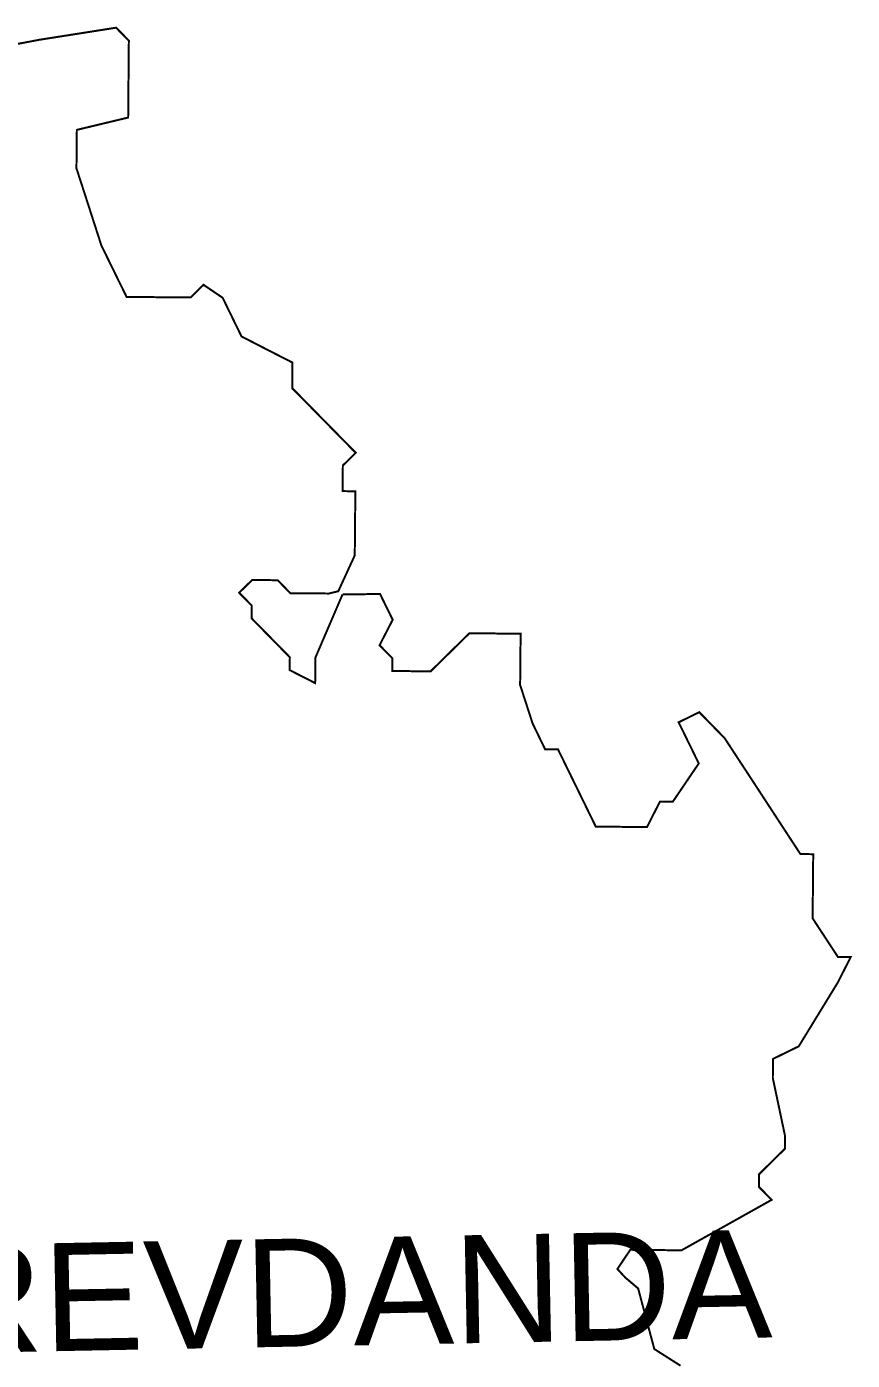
# Model space of a CAD drawing. Header units: metres. Extents: x 279576 to 282211, y 2049960 to 2054480.
# Drawn here: x 280727 to 281559, y 2053056 to 2054399 of the extents above; entities that cross this region are included whole.
import ezdxf

# ---------------------------------------------------------------- set-up
doc = ezdxf.new("R2010")
doc.units = ezdxf.units.M
doc.header["$MEASUREMENT"] = 0
doc.layers.add('VILLAGE BOUNDRY', color=10, linetype='Continuous')
doc.layers.add('VILLAGE NAME', color=250, linetype='Continuous')
doc.styles.get("Standard").update_dxf_attribs({"font": 'simplex.shx'})

msp = doc.modelspace()

# ---------------------------------------------------------------- linework, layer by layer
at = {"layer": 'VILLAGE BOUNDRY', "color": 6, "const_width": 2}
for points in [[(281045.6, 2053827.5), (281018.3, 2053764), (281018, 2053738.2), (280992.3, 2053751.3), (280992.5, 2053764.2), (280954.1, 2053803.3), (280954.2, 2053816.2), (280941.4, 2053829.2), (280954.5, 2053842), (280980.3, 2053841.8), (280993, 2053828.7), (281031.8, 2053828.4), (281041.3, 2053830.7), (281057.9, 2053866.8), (281058.5, 2053931.4), (281045.6, 2053931.5), (281045.9, 2053957.3), (281058.9, 2053970.1), (280994.9, 2054035.2), (280995.1, 2054061), (280969.4, 2054074.1), (280943.8, 2054087.3), (280924.8, 2054126.2), (280905.5, 2054139.3), (280892.5, 2054126.5), (280828, 2054127.1), (280802.6, 2054178.9), (280790.1, 2054217.7), (280777.5, 2054256.6), (280777.9, 2054295.3), (280829.6, 2054307.7), (280830.3, 2054385.1), (280817.5, 2054398.2), (280740, 2054386), (280675.3, 2054373.7)], [(281386.1, 2053050.8), (281359.7, 2053067.6), (281343.4, 2053128.6), (281330.3, 2053139.7), (281322.5, 2053148.2), (281335.5, 2053167.5), (281387.1, 2053167), (281477.9, 2053217.8), (281465.2, 2053230.8), (281465.3, 2053243.7), (281491.3, 2053269.3), (281491.4, 2053282.2), (281479.1, 2053340.4), (281479.2, 2053359.7), (281505.2, 2053372.4), (281544.5, 2053436.6), (281557.6, 2053462.3), (281544.7, 2053462.4), (281519.2, 2053501.3), (281519.8, 2053565.9), (281506.9, 2053566), (281456, 2053643.9), (281430.5, 2053682.8), (281405, 2053708.9), (281384.2, 2053698.7), (281404.5, 2053657.3), (281378.3, 2053618.7), (281365.4, 2053618.9), (281352.3, 2053593.2), (281300.7, 2053593.7), (281262.7, 2053671.4), (281249.7, 2053671.5), (281237.1, 2053697.5), (281224.5, 2053736.3), (281225, 2053787.9), (281173.4, 2053788.4), (281134.3, 2053750), (281095.6, 2053750.4), (281095.7, 2053763.3), (281082.9, 2053776.3), (281096.1, 2053802), (281083.4, 2053827.9), (281045.6, 2053827.5)]]:
    msp.add_lwpolyline(points, dxfattribs=at)

# ---------------------------------------------------------------- texts
at = {"layer": 'VILLAGE NAME', "insert": (280633, 2053171.8), "char_height": 108.748, "attachment_point": 1, "rotation": 1.1028}
msp.add_mtext_dynamic_manual_height_columns('{\\fArial|b0|i0|c0|p34;REVDANDA}', width=726.929, gutter_width=543.7, heights=[0], dxfattribs=at)

doc.saveas('drawing.dxf')
